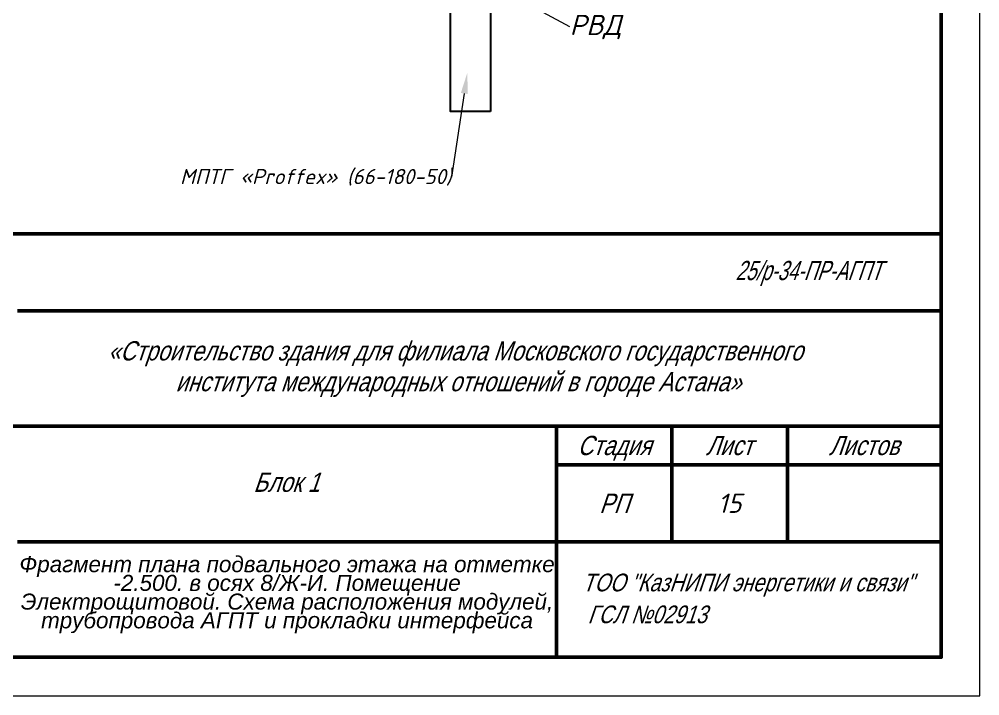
# Model space of a CAD drawing. Header units: millimetres. Extents: x -26895 to 107134, y 1241 to 21401.
# Drawn here: x 77857 to 83848, y 1241 to 5458 of the extents above; entities that cross this region are included whole.
import ezdxf
from ezdxf import colors
from ezdxf.entities.mleader import LeaderData, LeaderLine
from ezdxf.enums import TextEntityAlignment as Align
from ezdxf.math import Vec2, Vec3

# ---------------------------------------------------------------- set-up
doc = ezdxf.new("R2010")
doc.units = ezdxf.units.MM
doc.linetypes.add('CONTINUA', pattern=[0])
doc.layers.add('4.4.4._Сэндвич', color=252, linetype='Continuous', lineweight=53)
doc.layers.add('STANDARD', color=18, linetype='Continuous', lineweight=25, true_color=0x000000)
doc.layers.add('АГПТ', color=7, linetype='Continuous')
doc.styles.add('ARIAL', font='arial.ttf')
doc.styles.get("Standard").update_dxf_attribs({"font": 'arial.ttf'})
doc.styles.add('Архитектурный', font='isocpeui.ttf')

# ---------------------------------------------------------------- blocks, each defined once
blk = doc.blocks.new('*U38')
at = {"lineweight": 0}
blk.add_lwpolyline([(-292, -5), (5, -5), (5, 415), (-292, 415)], close=True, dxfattribs=at)
at = {"color": 0, "linetype": 'Continuous', "lineweight": 50}
blk.add_lwpolyline([(-272, 410), (0, 410), (0, 0), (-272, 0)], close=True, dxfattribs=at)
at = {"lineweight": 0}
blk.add_lwpolyline([(0, -5), (5, -5), (5, 0)], dxfattribs=at)
at = {"layer": 'STANDARD', "color": 0, "linetype": 'Continuous', "lineweight": 50}
for p, q in [((-185, 55), (0, 55)), ((-120, 45), (0, 45)), ((-185, 30), (0, 30)), ((-50, 0), (-50, 30)), ((-35, 15), (-35, 30)), ((-20, 30), (-20, 15)), ((-50, 25), (0, 25)), ((-120, 15), (0, 15))]:
    blk.add_line(p, q, dxfattribs=at)
at = {"layer": 'STANDARD', "color": 0, "linetype": 'Continuous', "lineweight": 13}
for p, q in [((-50, 15), (0, 15)), ((-50, 0), (-50, 15)), ((0, 15), (0, 0)), ((0, 0), (-185, 0))]:
    blk.add_line(p, q, dxfattribs=at)
at = {"layer": 'STANDARD', "color": 0, "linetype": 'Continuous', "lineweight": 13, "style": 'ARIAL', "oblique": 19}
for s, width, p, p2 in [('25/р-34-ПР-АГПТ', 0.68161, (-26.75, 48.97), (-7.75, 48.97)), ('«Строительство здания для филиала Московского государственного ', 0.80229, (-108.27, 38.54), (-17.24, 38.54)), ('института международных отношений в городе Астана»', 0.801042, (-99.49, 34.54), (-26.02, 34.54)), ('Листов', 0.802125, (-14.62, 26.25), (-5.48, 26.25)), ('Блок 1', 0.802776, (-89.38, 21.48), (-80.78, 21.48)), ('РП', 0.798948, (-44.43, 18.75), (-40.57, 18.75))]:
    blk.add_text(s, height=2.5, dxfattribs=dict(at, width=width)).set_placement(p, p2, align=Align.FIT)
at = {"layer": 'STANDARD', "color": 0, "linetype": 'Continuous', "lineweight": 50, "style": 'ARIAL', "oblique": 19}
for s, width, p, p2 in [('Стадия', 0.800956, (-47.28, 26.25), (-37.72, 26.25)), ('Лист', 0.799437, (-30.6, 26.25), (-24.53, 26.25))]:
    blk.add_text(s, height=2.5, dxfattribs=dict(at, width=width)).set_placement(p, p2, align=Align.FIT)
at = {"layer": 'STANDARD', "color": 0, "linetype": 'Continuous', "lineweight": 5, "style": 'ARIAL', "oblique": 19}
for s, width, p, p2 in [('ТОО "КазНИПИ энергетики и связи" ', 0.800126, (-46.66, 8.56), (-2.96, 8.56)), (' ГСЛ №02913                               ', 0.795255, (-46.66, 4.42), (-8.48, 4.42))]:
    blk.add_text(s, height=2.3, dxfattribs=dict(at, width=width)).set_placement(p, p2, align=Align.FIT)

msp = doc.modelspace()

# ---------------------------------------------------------------- linework, layer by layer
at = {"color": 1, "ltscale": 100}
msp.add_lwpolyline([(80795.9, 4883.1), (80546.5, 4883.1), (80546.5, 5509.9), (80795.9, 5509.9)], close=True, dxfattribs=at)

# ---------------------------------------------------------------- block references
ref = msp.add_blockref('*U38', (83607.6, 1481.4), dxfattribs=dict(xscale=48, yscale=48, zscale=48))
ref.add_attrib('ЛИСТ_первый', '15', dxfattribs={"height": 120, "style": 'Архитектурный'}).set_placement((82287.6, 2441.4), align=Align.MIDDLE_CENTER)

# ---------------------------------------------------------------- texts
at = {"layer": '4.4.4._Сэндвич', "color": 0, "lineweight": 30, "insert": (77847.6, 2111.8), "char_height": 100, "attachment_point": 1, "style": 'ARIAL'}
msp.add_mtext_dynamic_manual_height_columns('\\pxsm0.7,qc;{\\fArial|b0|i1|c204|p34;Фрагмент плана подвального этажа на отметке -2.500. в осях 8/Ж-И. Помещение Электрощитовой. Cхема расположения модулей, трубопровода АГПТ и прокладки интерфейса}', width=3360, gutter_width=1125, heights=[0], dxfattribs=at)

# ---------------------------------------------------------------- leaders
at = {"layer": 'АГПТ', "color": 0, "linetype": 'Continuous', "lineweight": 15}
ml = msp.add_multileader_mtext('Standard', dxfattribs=at)
ml.set_content('{\\fISOCPEUR|b0|i1|c204|p34;Электромагнитное ПУ\\P с ручным пуском}')
ml.set_leader_properties(color=256, linetype='CONTINUA', lineweight=15)
ml.build(insert=Vec2(0, 0))
ml.multileader.update_dxf_attribs({"dogleg_length": 0.36, "arrow_head_size": 175})
ctx = ml.context
ctx.base_point, ctx.char_height, ctx.arrow_head_size, ctx.landing_gap_size, ctx.plane_origin = Vec3(78631.2, 6237.4), 126, 175, 0.063, Vec3(83889.5, 1930.4)
ctx.text_align_type = 2
notes = []
notes.append((ctx, [(0, (1, 1, 0), (80474.9, 6237.4), (-1, 0), 0.252, [(0, [(80701.2, 5834.9)], 0, [])])]))
ctx.mtext.insert, ctx.mtext.alignment, ctx.mtext.flow_direction = Vec3(80474.6, 6319.3), 3, 5
ml = msp.add_multileader_mtext('Standard', dxfattribs=at)
ml.set_content('{\\fISOCPEUR|b0|i1|c204|p34;РВД}')
ml.set_leader_properties(color=256, linetype='CONTINUA', lineweight=15)
ml.build(insert=Vec2(0, 0))
ml.multileader.update_dxf_attribs({"dogleg_length": 0.36, "arrow_head_size": 175})
ctx = ml.context
ctx.base_point, ctx.char_height, ctx.arrow_head_size, ctx.landing_gap_size, ctx.plane_origin = Vec3(81289.6, 5412.8), 126, 175, 0.063, Vec3(83889.8, 910.4)
notes.append((ctx, [(1, (1, 1, 0), (81289.3, 5412.8), (1, 0), 0.252, [(0, [(80776.2, 5693)], 0, [])])]))
ctx.mtext.insert, ctx.mtext.flow_direction = Vec3(81289.6, 5485.3), 5
ml = msp.add_multileader_mtext('Standard', dxfattribs=at)
ml.set_content('{\\fISOCPEUR|b0|i1|c204|p34;МПТГ «Proffex» (66-180-50)}')
ml.set_leader_properties(color=256, linetype='CONTINUA', lineweight=15)
ml.build(insert=Vec2(0, 0))
ml.multileader.update_dxf_attribs({"dogleg_length": 0.36, "arrow_head_size": 131.2})
ctx = ml.context
ctx.base_point, ctx.char_height, ctx.arrow_head_size, ctx.landing_gap_size, ctx.plane_origin = Vec3(78834.9, 4472.8), 94.5, 131.2, 0.0473, Vec3(83076.4, 2332.4)
ctx.text_align_type = 2
notes.append((ctx, [(0, (1, 1, 0), (80554, 4472.8), (-1, 0), 0.252, [(0, [(80652.1, 5125)], 0, [])])]))
ctx.mtext.insert, ctx.mtext.width, ctx.mtext.alignment, ctx.mtext.flow_direction = Vec3(80553.7, 4524.8), 1919.847, 3, 5
for ctx, leaders in notes:
    for number, flags, end, landing, length, lines in leaders:
        leader = LeaderData()
        leader.index, (leader.has_last_leader_line, leader.has_dogleg_vector, leader.attachment_direction) = number, flags
        leader.last_leader_point, leader.dogleg_vector, leader.dogleg_length = Vec3(end), Vec3(landing), length
        for number, points, colour, breaks in lines:
            line = LeaderLine()
            line.index, line.vertices, line.color, line.breaks = number, Vec3.list(points), colors.encode_raw_color(colour), breaks
            leader.lines.append(line)
        ctx.leaders.append(leader)

doc.saveas('drawing.dxf')
